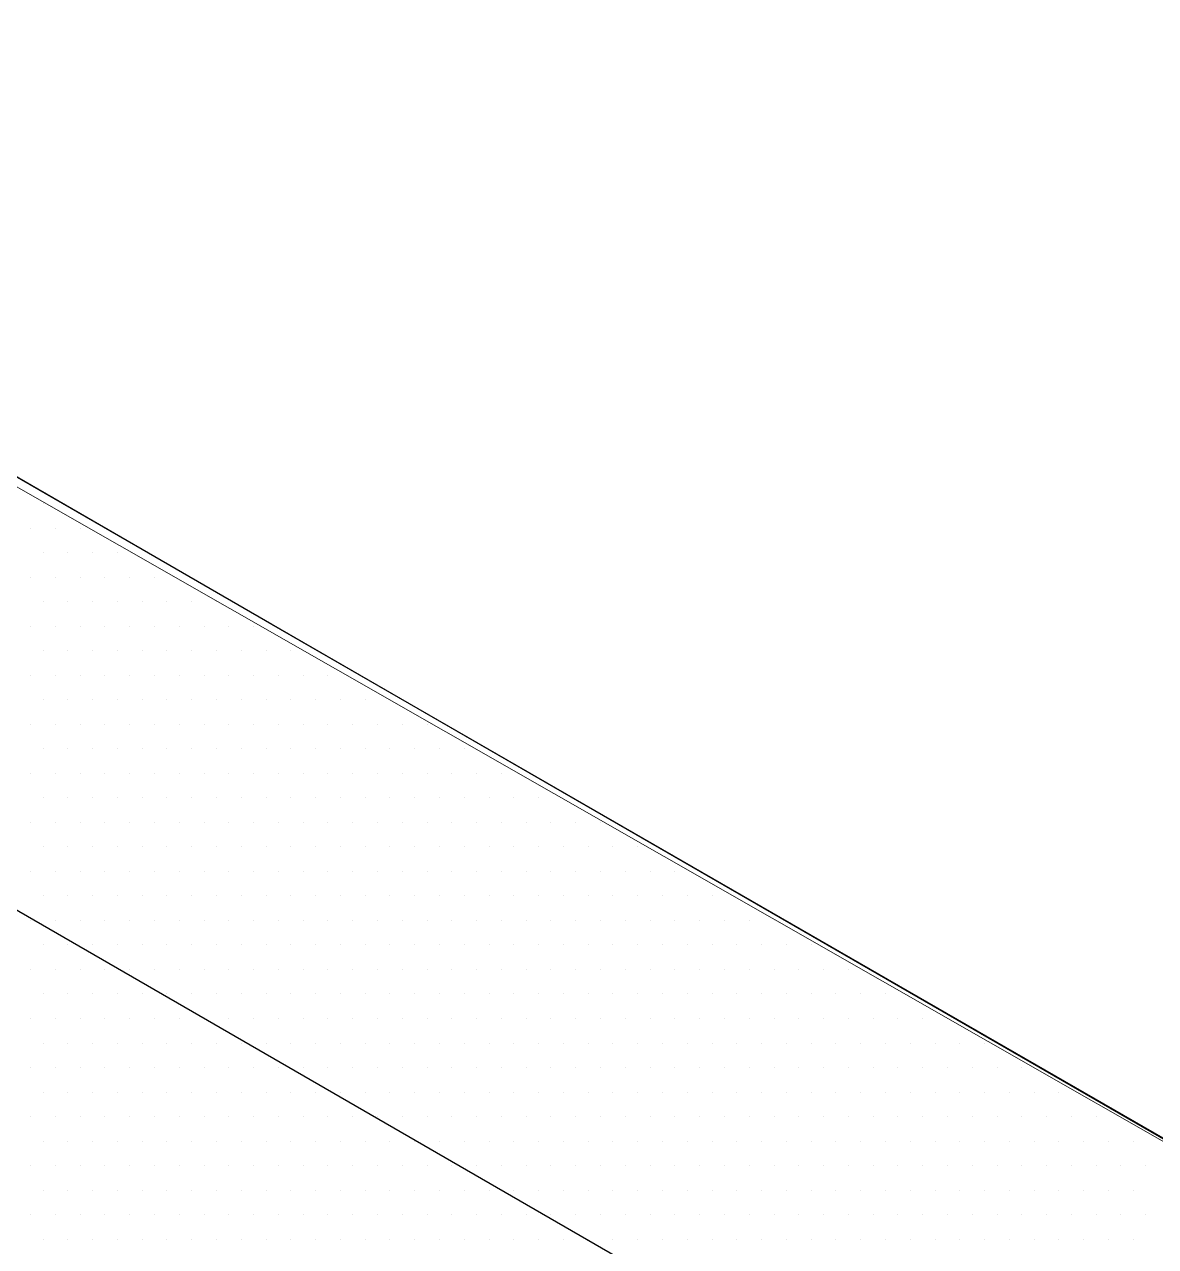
# Model space of a CAD drawing. Header units: inches. Extents: x -17.6 to 82.3, y -15.1 to 23.2.
# Drawn here: x 63.045 to 63.905, y -1.398 to -0.469 of the extents above; entities that cross this region are included whole.
import ezdxf

# ---------------------------------------------------------------- set-up
doc = ezdxf.new("R2010")
doc.units = ezdxf.units.IN
doc.header["$MEASUREMENT"] = 0
for name, color, linetype, lineweight in [('.ATI-HATCH', 7, 'Continuous', 0), ('G-ANNO-TTLB', 7, 'Continuous', 0), ('TYVEK', 7, 'Continuous', 0)]:
    doc.layers.add(name, color=color, linetype=linetype, lineweight=lineweight)

# ---------------------------------------------------------------- blocks, each defined once
blk = doc.blocks.new('Block_350')
at = {"layer": '.ATI-HATCH', "color": 8, "lineweight": 0, "true_color": 0x808080}
for p, q in [((63.0593, -0.83359), (63.0593, -0.83359)), ((63.04989, -0.85223), (63.04989, -0.85223)), ((63.06872, -0.85223), (63.06872, -0.85223)), ((63.08755, -0.85223), (63.08755, -0.85223)), ((63.0593, -0.87086), (63.0593, -0.87086)), ((63.07814, -0.87086), (63.07814, -0.87086)), ((63.09697, -0.87086), (63.09697, -0.87086)), ((63.1158, -0.87086), (63.1158, -0.87086)), ((63.04989, -0.8895), (63.04989, -0.8895)), ((63.06872, -0.8895), (63.06872, -0.8895)), ((63.08755, -0.8895), (63.08755, -0.8895)), ((63.10639, -0.8895), (63.10639, -0.8895)), ((63.12522, -0.8895), (63.12522, -0.8895)), ((63.14405, -0.8895), (63.14405, -0.8895)), ((63.0593, -0.90814), (63.0593, -0.90814)), ((63.07814, -0.90814), (63.07814, -0.90814)), ((63.09697, -0.90814), (63.09697, -0.90814)), ((63.1158, -0.90814), (63.1158, -0.90814)), ((63.13463, -0.90814), (63.13463, -0.90814)), ((63.15347, -0.90814), (63.15347, -0.90814)), ((63.1723, -0.90814), (63.1723, -0.90814)), ((63.19113, -0.90814), (63.19113, -0.90814)), ((63.04989, -0.92678), (63.04989, -0.92678)), ((63.06872, -0.92678), (63.06872, -0.92678)), ((63.08755, -0.92678), (63.08755, -0.92678)), ((63.10639, -0.92678), (63.10639, -0.92678)), ((63.12522, -0.92678), (63.12522, -0.92678)), ((63.14405, -0.92678), (63.14405, -0.92678)), ((63.16288, -0.92678), (63.16288, -0.92678)), ((63.18172, -0.92678), (63.18172, -0.92678)), ((63.20055, -0.92678), (63.20055, -0.92678)), ((63.21938, -0.92678), (63.21938, -0.92678)), ((63.0593, -0.94541), (63.0593, -0.94541)), ((63.07814, -0.94541), (63.07814, -0.94541)), ((63.09697, -0.94541), (63.09697, -0.94541)), ((63.1158, -0.94541), (63.1158, -0.94541)), ((63.13463, -0.94541), (63.13463, -0.94541)), ((63.15347, -0.94541), (63.15347, -0.94541)), ((63.1723, -0.94541), (63.1723, -0.94541)), ((63.19113, -0.94541), (63.19113, -0.94541)), ((63.20997, -0.94541), (63.20997, -0.94541)), ((63.2288, -0.94541), (63.2288, -0.94541)), ((63.24763, -0.94541), (63.24763, -0.94541)), ((63.04989, -0.96405), (63.04989, -0.96405)), ((63.06872, -0.96405), (63.06872, -0.96405)), ((63.08755, -0.96405), (63.08755, -0.96405)), ((63.10639, -0.96405), (63.10639, -0.96405)), ((63.12522, -0.96405), (63.12522, -0.96405)), ((63.14405, -0.96405), (63.14405, -0.96405)), ((63.16288, -0.96405), (63.16288, -0.96405)), ((63.18172, -0.96405), (63.18172, -0.96405)), ((63.20055, -0.96405), (63.20055, -0.96405)), ((63.21938, -0.96405), (63.21938, -0.96405)), ((63.23822, -0.96405), (63.23822, -0.96405)), ((63.25705, -0.96405), (63.25705, -0.96405)), ((63.27588, -0.96405), (63.27588, -0.96405)), ((63.0593, -0.98269), (63.0593, -0.98269)), ((63.07814, -0.98269), (63.07814, -0.98269)), ((63.09697, -0.98269), (63.09697, -0.98269)), ((63.1158, -0.98269), (63.1158, -0.98269)), ((63.13463, -0.98269), (63.13463, -0.98269)), ((63.15347, -0.98269), (63.15347, -0.98269)), ((63.1723, -0.98269), (63.1723, -0.98269)), ((63.19113, -0.98269), (63.19113, -0.98269)), ((63.20997, -0.98269), (63.20997, -0.98269)), ((63.2288, -0.98269), (63.2288, -0.98269)), ((63.24763, -0.98269), (63.24763, -0.98269)), ((63.26646, -0.98269), (63.26646, -0.98269)), ((63.2853, -0.98269), (63.2853, -0.98269)), ((63.30413, -0.98269), (63.30413, -0.98269)), ((63.04989, -1.00133), (63.04989, -1.00133)), ((63.06872, -1.00133), (63.06872, -1.00133)), ((63.08755, -1.00133), (63.08755, -1.00133)), ((63.10639, -1.00133), (63.10639, -1.00133)), ((63.12522, -1.00133), (63.12522, -1.00133)), ((63.14405, -1.00133), (63.14405, -1.00133)), ((63.16288, -1.00133), (63.16288, -1.00133)), ((63.18172, -1.00133), (63.18172, -1.00133)), ((63.20055, -1.00133), (63.20055, -1.00133)), ((63.21938, -1.00133), (63.21938, -1.00133)), ((63.23822, -1.00133), (63.23822, -1.00133)), ((63.25705, -1.00133), (63.25705, -1.00133)), ((63.27588, -1.00133), (63.27588, -1.00133)), ((63.29471, -1.00133), (63.29471, -1.00133)), ((63.31355, -1.00133), (63.31355, -1.00133)), ((63.33238, -1.00133), (63.33238, -1.00133)), ((63.35121, -1.00133), (63.35121, -1.00133)), ((63.0593, -1.01997), (63.0593, -1.01997)), ((63.07814, -1.01997), (63.07814, -1.01997)), ((63.09697, -1.01997), (63.09697, -1.01997)), ((63.1158, -1.01997), (63.1158, -1.01997)), ((63.13463, -1.01997), (63.13463, -1.01997)), ((63.15347, -1.01997), (63.15347, -1.01997)), ((63.1723, -1.01997), (63.1723, -1.01997)), ((63.19113, -1.01997), (63.19113, -1.01997)), ((63.20997, -1.01997), (63.20997, -1.01997)), ((63.2288, -1.01997), (63.2288, -1.01997)), ((63.24763, -1.01997), (63.24763, -1.01997)), ((63.26646, -1.01997), (63.26646, -1.01997)), ((63.2853, -1.01997), (63.2853, -1.01997)), ((63.30413, -1.01997), (63.30413, -1.01997)), ((63.32296, -1.01997), (63.32296, -1.01997)), ((63.3418, -1.01997), (63.3418, -1.01997)), ((63.36063, -1.01997), (63.36063, -1.01997)), ((63.37946, -1.01997), (63.37946, -1.01997)), ((63.04989, -1.0386), (63.04989, -1.0386)), ((63.06872, -1.0386), (63.06872, -1.0386)), ((63.08755, -1.0386), (63.08755, -1.0386)), ((63.10639, -1.0386), (63.10639, -1.0386)), ((63.12522, -1.0386), (63.12522, -1.0386)), ((63.14405, -1.0386), (63.14405, -1.0386)), ((63.16288, -1.0386), (63.16288, -1.0386)), ((63.18172, -1.0386), (63.18172, -1.0386)), ((63.20055, -1.0386), (63.20055, -1.0386)), ((63.21938, -1.0386), (63.21938, -1.0386)), ((63.23822, -1.0386), (63.23822, -1.0386)), ((63.25705, -1.0386), (63.25705, -1.0386)), ((63.27588, -1.0386), (63.27588, -1.0386)), ((63.29471, -1.0386), (63.29471, -1.0386)), ((63.31355, -1.0386), (63.31355, -1.0386)), ((63.33238, -1.0386), (63.33238, -1.0386)), ((63.35121, -1.0386), (63.35121, -1.0386)), ((63.37005, -1.0386), (63.37005, -1.0386)), ((63.38888, -1.0386), (63.38888, -1.0386)), ((63.40771, -1.0386), (63.40771, -1.0386)), ((63.0593, -1.05724), (63.0593, -1.05724)), ((63.07814, -1.05724), (63.07814, -1.05724)), ((63.09697, -1.05724), (63.09697, -1.05724)), ((63.1158, -1.05724), (63.1158, -1.05724)), ((63.13463, -1.05724), (63.13463, -1.05724)), ((63.15347, -1.05724), (63.15347, -1.05724)), ((63.1723, -1.05724), (63.1723, -1.05724)), ((63.19113, -1.05724), (63.19113, -1.05724)), ((63.20997, -1.05724), (63.20997, -1.05724)), ((63.2288, -1.05724), (63.2288, -1.05724)), ((63.24763, -1.05724), (63.24763, -1.05724)), ((63.26646, -1.05724), (63.26646, -1.05724)), ((63.2853, -1.05724), (63.2853, -1.05724)), ((63.30413, -1.05724), (63.30413, -1.05724)), ((63.32296, -1.05724), (63.32296, -1.05724)), ((63.3418, -1.05724), (63.3418, -1.05724)), ((63.36063, -1.05724), (63.36063, -1.05724)), ((63.37946, -1.05724), (63.37946, -1.05724)), ((63.3983, -1.05724), (63.3983, -1.05724)), ((63.41713, -1.05724), (63.41713, -1.05724)), ((63.43596, -1.05724), (63.43596, -1.05724)), ((63.04989, -1.07588), (63.04989, -1.07588)), ((63.06872, -1.07588), (63.06872, -1.07588)), ((63.08755, -1.07588), (63.08755, -1.07588)), ((63.10639, -1.07588), (63.10639, -1.07588)), ((63.12522, -1.07588), (63.12522, -1.07588)), ((63.14405, -1.07588), (63.14405, -1.07588)), ((63.16288, -1.07588), (63.16288, -1.07588)), ((63.18172, -1.07588), (63.18172, -1.07588)), ((63.20055, -1.07588), (63.20055, -1.07588)), ((63.21938, -1.07588), (63.21938, -1.07588)), ((63.23822, -1.07588), (63.23822, -1.07588)), ((63.25705, -1.07588), (63.25705, -1.07588)), ((63.27588, -1.07588), (63.27588, -1.07588)), ((63.29471, -1.07588), (63.29471, -1.07588)), ((63.31355, -1.07588), (63.31355, -1.07588)), ((63.33238, -1.07588), (63.33238, -1.07588)), ((63.35121, -1.07588), (63.35121, -1.07588)), ((63.37005, -1.07588), (63.37005, -1.07588)), ((63.38888, -1.07588), (63.38888, -1.07588)), ((63.40771, -1.07588), (63.40771, -1.07588)), ((63.42654, -1.07588), (63.42654, -1.07588)), ((63.44538, -1.07588), (63.44538, -1.07588)), ((63.46421, -1.07588), (63.46421, -1.07588)), ((63.48304, -1.07588), (63.48304, -1.07588)), ((63.0593, -1.09452), (63.0593, -1.09452)), ((63.07814, -1.09452), (63.07814, -1.09452)), ((63.09697, -1.09452), (63.09697, -1.09452)), ((63.1158, -1.09452), (63.1158, -1.09452)), ((63.13463, -1.09452), (63.13463, -1.09452)), ((63.15347, -1.09452), (63.15347, -1.09452)), ((63.1723, -1.09452), (63.1723, -1.09452)), ((63.19113, -1.09452), (63.19113, -1.09452)), ((63.20997, -1.09452), (63.20997, -1.09452)), ((63.2288, -1.09452), (63.2288, -1.09452)), ((63.24763, -1.09452), (63.24763, -1.09452)), ((63.26646, -1.09452), (63.26646, -1.09452)), ((63.2853, -1.09452), (63.2853, -1.09452)), ((63.30413, -1.09452), (63.30413, -1.09452)), ((63.32296, -1.09452), (63.32296, -1.09452)), ((63.3418, -1.09452), (63.3418, -1.09452)), ((63.36063, -1.09452), (63.36063, -1.09452)), ((63.37946, -1.09452), (63.37946, -1.09452)), ((63.3983, -1.09452), (63.3983, -1.09452)), ((63.41713, -1.09452), (63.41713, -1.09452)), ((63.43596, -1.09452), (63.43596, -1.09452)), ((63.45479, -1.09452), (63.45479, -1.09452)), ((63.47363, -1.09452), (63.47363, -1.09452)), ((63.49246, -1.09452), (63.49246, -1.09452)), ((63.51129, -1.09452), (63.51129, -1.09452)), ((63.04989, -1.11315), (63.04989, -1.11315)), ((63.06872, -1.11315), (63.06872, -1.11315)), ((63.08755, -1.11315), (63.08755, -1.11315)), ((63.10639, -1.11315), (63.10639, -1.11315)), ((63.12522, -1.11315), (63.12522, -1.11315)), ((63.14405, -1.11315), (63.14405, -1.11315)), ((63.16288, -1.11315), (63.16288, -1.11315)), ((63.18172, -1.11315), (63.18172, -1.11315)), ((63.20055, -1.11315), (63.20055, -1.11315)), ((63.21938, -1.11315), (63.21938, -1.11315)), ((63.23822, -1.11315), (63.23822, -1.11315)), ((63.25705, -1.11315), (63.25705, -1.11315)), ((63.27588, -1.11315), (63.27588, -1.11315)), ((63.29471, -1.11315), (63.29471, -1.11315)), ((63.31355, -1.11315), (63.31355, -1.11315)), ((63.33238, -1.11315), (63.33238, -1.11315)), ((63.35121, -1.11315), (63.35121, -1.11315)), ((63.37005, -1.11315), (63.37005, -1.11315)), ((63.38888, -1.11315), (63.38888, -1.11315)), ((63.40771, -1.11315), (63.40771, -1.11315)), ((63.42654, -1.11315), (63.42654, -1.11315)), ((63.44538, -1.11315), (63.44538, -1.11315)), ((63.46421, -1.11315), (63.46421, -1.11315)), ((63.48304, -1.11315), (63.48304, -1.11315)), ((63.50188, -1.11315), (63.50188, -1.11315)), ((63.52071, -1.11315), (63.52071, -1.11315)), ((63.53954, -1.11315), (63.53954, -1.11315)), ((63.0593, -1.13179), (63.0593, -1.13179)), ((63.07814, -1.13179), (63.07814, -1.13179)), ((63.09697, -1.13179), (63.09697, -1.13179)), ((63.1158, -1.13179), (63.1158, -1.13179)), ((63.13463, -1.13179), (63.13463, -1.13179)), ((63.15347, -1.13179), (63.15347, -1.13179)), ((63.1723, -1.13179), (63.1723, -1.13179)), ((63.19113, -1.13179), (63.19113, -1.13179)), ((63.20997, -1.13179), (63.20997, -1.13179)), ((63.2288, -1.13179), (63.2288, -1.13179)), ((63.24763, -1.13179), (63.24763, -1.13179)), ((63.26646, -1.13179), (63.26646, -1.13179)), ((63.2853, -1.13179), (63.2853, -1.13179)), ((63.30413, -1.13179), (63.30413, -1.13179)), ((63.32296, -1.13179), (63.32296, -1.13179)), ((63.3418, -1.13179), (63.3418, -1.13179)), ((63.36063, -1.13179), (63.36063, -1.13179)), ((63.37946, -1.13179), (63.37946, -1.13179)), ((63.3983, -1.13179), (63.3983, -1.13179)), ((63.41713, -1.13179), (63.41713, -1.13179)), ((63.43596, -1.13179), (63.43596, -1.13179)), ((63.45479, -1.13179), (63.45479, -1.13179)), ((63.47363, -1.13179), (63.47363, -1.13179)), ((63.49246, -1.13179), (63.49246, -1.13179)), ((63.51129, -1.13179), (63.51129, -1.13179)), ((63.53013, -1.13179), (63.53013, -1.13179)), ((63.54896, -1.13179), (63.54896, -1.13179)), ((63.56779, -1.13179), (63.56779, -1.13179)), ((63.04989, -1.15043), (63.04989, -1.15043)), ((63.06872, -1.15043), (63.06872, -1.15043)), ((63.08755, -1.15043), (63.08755, -1.15043)), ((63.10639, -1.15043), (63.10639, -1.15043)), ((63.12522, -1.15043), (63.12522, -1.15043)), ((63.14405, -1.15043), (63.14405, -1.15043)), ((63.16288, -1.15043), (63.16288, -1.15043)), ((63.18172, -1.15043), (63.18172, -1.15043)), ((63.20055, -1.15043), (63.20055, -1.15043)), ((63.21938, -1.15043), (63.21938, -1.15043)), ((63.23822, -1.15043), (63.23822, -1.15043)), ((63.25705, -1.15043), (63.25705, -1.15043)), ((63.27588, -1.15043), (63.27588, -1.15043)), ((63.29471, -1.15043), (63.29471, -1.15043)), ((63.31355, -1.15043), (63.31355, -1.15043)), ((63.33238, -1.15043), (63.33238, -1.15043)), ((63.35121, -1.15043), (63.35121, -1.15043)), ((63.37005, -1.15043), (63.37005, -1.15043)), ((63.38888, -1.15043), (63.38888, -1.15043)), ((63.40771, -1.15043), (63.40771, -1.15043)), ((63.42654, -1.15043), (63.42654, -1.15043)), ((63.44538, -1.15043), (63.44538, -1.15043)), ((63.46421, -1.15043), (63.46421, -1.15043)), ((63.48304, -1.15043), (63.48304, -1.15043)), ((63.50188, -1.15043), (63.50188, -1.15043)), ((63.52071, -1.15043), (63.52071, -1.15043)), ((63.53954, -1.15043), (63.53954, -1.15043)), ((63.55838, -1.15043), (63.55838, -1.15043)), ((63.57721, -1.15043), (63.57721, -1.15043)), ((63.59604, -1.15043), (63.59604, -1.15043)), ((63.61487, -1.15043), (63.61487, -1.15043)), ((63.0593, -1.16907), (63.0593, -1.16907)), ((63.07814, -1.16907), (63.07814, -1.16907)), ((63.09697, -1.16907), (63.09697, -1.16907)), ((63.1158, -1.16907), (63.1158, -1.16907)), ((63.13463, -1.16907), (63.13463, -1.16907)), ((63.15347, -1.16907), (63.15347, -1.16907)), ((63.1723, -1.16907), (63.1723, -1.16907)), ((63.19113, -1.16907), (63.19113, -1.16907)), ((63.20997, -1.16907), (63.20997, -1.16907)), ((63.2288, -1.16907), (63.2288, -1.16907)), ((63.24763, -1.16907), (63.24763, -1.16907)), ((63.26646, -1.16907), (63.26646, -1.16907)), ((63.2853, -1.16907), (63.2853, -1.16907)), ((63.30413, -1.16907), (63.30413, -1.16907)), ((63.32296, -1.16907), (63.32296, -1.16907)), ((63.3418, -1.16907), (63.3418, -1.16907)), ((63.36063, -1.16907), (63.36063, -1.16907)), ((63.37946, -1.16907), (63.37946, -1.16907)), ((63.3983, -1.16907), (63.3983, -1.16907)), ((63.41713, -1.16907), (63.41713, -1.16907)), ((63.43596, -1.16907), (63.43596, -1.16907)), ((63.45479, -1.16907), (63.45479, -1.16907)), ((63.47363, -1.16907), (63.47363, -1.16907)), ((63.49246, -1.16907), (63.49246, -1.16907)), ((63.51129, -1.16907), (63.51129, -1.16907)), ((63.53013, -1.16907), (63.53013, -1.16907)), ((63.54896, -1.16907), (63.54896, -1.16907)), ((63.56779, -1.16907), (63.56779, -1.16907)), ((63.58662, -1.16907), (63.58662, -1.16907)), ((63.60546, -1.16907), (63.60546, -1.16907)), ((63.62429, -1.16907), (63.62429, -1.16907)), ((63.64312, -1.16907), (63.64312, -1.16907)), ((63.04989, -1.18771), (63.04989, -1.18771)), ((63.06872, -1.18771), (63.06872, -1.18771)), ((63.08755, -1.18771), (63.08755, -1.18771)), ((63.10639, -1.18771), (63.10639, -1.18771)), ((63.12522, -1.18771), (63.12522, -1.18771)), ((63.14405, -1.18771), (63.14405, -1.18771)), ((63.16288, -1.18771), (63.16288, -1.18771)), ((63.18172, -1.18771), (63.18172, -1.18771)), ((63.20055, -1.18771), (63.20055, -1.18771)), ((63.21938, -1.18771), (63.21938, -1.18771)), ((63.23822, -1.18771), (63.23822, -1.18771)), ((63.25705, -1.18771), (63.25705, -1.18771)), ((63.27588, -1.18771), (63.27588, -1.18771)), ((63.29471, -1.18771), (63.29471, -1.18771)), ((63.31355, -1.18771), (63.31355, -1.18771)), ((63.33238, -1.18771), (63.33238, -1.18771)), ((63.35121, -1.18771), (63.35121, -1.18771)), ((63.37005, -1.18771), (63.37005, -1.18771)), ((63.38888, -1.18771), (63.38888, -1.18771)), ((63.40771, -1.18771), (63.40771, -1.18771)), ((63.42654, -1.18771), (63.42654, -1.18771)), ((63.44538, -1.18771), (63.44538, -1.18771)), ((63.46421, -1.18771), (63.46421, -1.18771)), ((63.48304, -1.18771), (63.48304, -1.18771)), ((63.50188, -1.18771), (63.50188, -1.18771)), ((63.52071, -1.18771), (63.52071, -1.18771)), ((63.53954, -1.18771), (63.53954, -1.18771)), ((63.55838, -1.18771), (63.55838, -1.18771)), ((63.57721, -1.18771), (63.57721, -1.18771)), ((63.59604, -1.18771), (63.59604, -1.18771)), ((63.61487, -1.18771), (63.61487, -1.18771)), ((63.63371, -1.18771), (63.63371, -1.18771)), ((63.65254, -1.18771), (63.65254, -1.18771)), ((63.67137, -1.18771), (63.67137, -1.18771)), ((63.0593, -1.20634), (63.0593, -1.20634)), ((63.07814, -1.20634), (63.07814, -1.20634)), ((63.09697, -1.20634), (63.09697, -1.20634)), ((63.1158, -1.20634), (63.1158, -1.20634)), ((63.13463, -1.20634), (63.13463, -1.20634)), ((63.15347, -1.20634), (63.15347, -1.20634)), ((63.1723, -1.20634), (63.1723, -1.20634)), ((63.19113, -1.20634), (63.19113, -1.20634)), ((63.20997, -1.20634), (63.20997, -1.20634)), ((63.2288, -1.20634), (63.2288, -1.20634)), ((63.24763, -1.20634), (63.24763, -1.20634)), ((63.26646, -1.20634), (63.26646, -1.20634)), ((63.2853, -1.20634), (63.2853, -1.20634)), ((63.30413, -1.20634), (63.30413, -1.20634)), ((63.32296, -1.20634), (63.32296, -1.20634)), ((63.3418, -1.20634), (63.3418, -1.20634)), ((63.36063, -1.20634), (63.36063, -1.20634)), ((63.37946, -1.20634), (63.37946, -1.20634)), ((63.3983, -1.20634), (63.3983, -1.20634)), ((63.41713, -1.20634), (63.41713, -1.20634)), ((63.43596, -1.20634), (63.43596, -1.20634)), ((63.45479, -1.20634), (63.45479, -1.20634)), ((63.47363, -1.20634), (63.47363, -1.20634)), ((63.49246, -1.20634), (63.49246, -1.20634)), ((63.51129, -1.20634), (63.51129, -1.20634)), ((63.53013, -1.20634), (63.53013, -1.20634)), ((63.54896, -1.20634), (63.54896, -1.20634)), ((63.56779, -1.20634), (63.56779, -1.20634)), ((63.58662, -1.20634), (63.58662, -1.20634)), ((63.60546, -1.20634), (63.60546, -1.20634)), ((63.62429, -1.20634), (63.62429, -1.20634)), ((63.64312, -1.20634), (63.64312, -1.20634)), ((63.66196, -1.20634), (63.66196, -1.20634)), ((63.68079, -1.20634), (63.68079, -1.20634)), ((63.69962, -1.20634), (63.69962, -1.20634)), ((63.04989, -1.22498), (63.04989, -1.22498)), ((63.06872, -1.22498), (63.06872, -1.22498)), ((63.08755, -1.22498), (63.08755, -1.22498)), ((63.10639, -1.22498), (63.10639, -1.22498)), ((63.12522, -1.22498), (63.12522, -1.22498)), ((63.14405, -1.22498), (63.14405, -1.22498)), ((63.16288, -1.22498), (63.16288, -1.22498)), ((63.18172, -1.22498), (63.18172, -1.22498)), ((63.20055, -1.22498), (63.20055, -1.22498)), ((63.21938, -1.22498), (63.21938, -1.22498)), ((63.23822, -1.22498), (63.23822, -1.22498)), ((63.25705, -1.22498), (63.25705, -1.22498)), ((63.27588, -1.22498), (63.27588, -1.22498)), ((63.29471, -1.22498), (63.29471, -1.22498)), ((63.31355, -1.22498), (63.31355, -1.22498)), ((63.33238, -1.22498), (63.33238, -1.22498)), ((63.35121, -1.22498), (63.35121, -1.22498)), ((63.37005, -1.22498), (63.37005, -1.22498)), ((63.38888, -1.22498), (63.38888, -1.22498)), ((63.40771, -1.22498), (63.40771, -1.22498)), ((63.42654, -1.22498), (63.42654, -1.22498)), ((63.44538, -1.22498), (63.44538, -1.22498)), ((63.46421, -1.22498), (63.46421, -1.22498)), ((63.48304, -1.22498), (63.48304, -1.22498)), ((63.50188, -1.22498), (63.50188, -1.22498)), ((63.52071, -1.22498), (63.52071, -1.22498)), ((63.53954, -1.22498), (63.53954, -1.22498)), ((63.55838, -1.22498), (63.55838, -1.22498)), ((63.57721, -1.22498), (63.57721, -1.22498)), ((63.59604, -1.22498), (63.59604, -1.22498)), ((63.61487, -1.22498), (63.61487, -1.22498)), ((63.63371, -1.22498), (63.63371, -1.22498)), ((63.65254, -1.22498), (63.65254, -1.22498)), ((63.67137, -1.22498), (63.67137, -1.22498)), ((63.69021, -1.22498), (63.69021, -1.22498)), ((63.70904, -1.22498), (63.70904, -1.22498)), ((63.72787, -1.22498), (63.72787, -1.22498)), ((63.7467, -1.22498), (63.7467, -1.22498)), ((63.0593, -1.24362), (63.0593, -1.24362)), ((63.07814, -1.24362), (63.07814, -1.24362)), ((63.09697, -1.24362), (63.09697, -1.24362)), ((63.1158, -1.24362), (63.1158, -1.24362)), ((63.13463, -1.24362), (63.13463, -1.24362)), ((63.15347, -1.24362), (63.15347, -1.24362)), ((63.1723, -1.24362), (63.1723, -1.24362)), ((63.19113, -1.24362), (63.19113, -1.24362)), ((63.20997, -1.24362), (63.20997, -1.24362)), ((63.2288, -1.24362), (63.2288, -1.24362)), ((63.24763, -1.24362), (63.24763, -1.24362)), ((63.26646, -1.24362), (63.26646, -1.24362)), ((63.2853, -1.24362), (63.2853, -1.24362)), ((63.30413, -1.24362), (63.30413, -1.24362)), ((63.32296, -1.24362), (63.32296, -1.24362)), ((63.3418, -1.24362), (63.3418, -1.24362)), ((63.36063, -1.24362), (63.36063, -1.24362)), ((63.37946, -1.24362), (63.37946, -1.24362)), ((63.3983, -1.24362), (63.3983, -1.24362)), ((63.41713, -1.24362), (63.41713, -1.24362)), ((63.43596, -1.24362), (63.43596, -1.24362)), ((63.45479, -1.24362), (63.45479, -1.24362)), ((63.47363, -1.24362), (63.47363, -1.24362)), ((63.49246, -1.24362), (63.49246, -1.24362)), ((63.51129, -1.24362), (63.51129, -1.24362)), ((63.53013, -1.24362), (63.53013, -1.24362)), ((63.54896, -1.24362), (63.54896, -1.24362)), ((63.56779, -1.24362), (63.56779, -1.24362)), ((63.58662, -1.24362), (63.58662, -1.24362)), ((63.60546, -1.24362), (63.60546, -1.24362)), ((63.62429, -1.24362), (63.62429, -1.24362)), ((63.64312, -1.24362), (63.64312, -1.24362)), ((63.66196, -1.24362), (63.66196, -1.24362)), ((63.68079, -1.24362), (63.68079, -1.24362)), ((63.69962, -1.24362), (63.69962, -1.24362)), ((63.71846, -1.24362), (63.71846, -1.24362)), ((63.73729, -1.24362), (63.73729, -1.24362)), ((63.75612, -1.24362), (63.75612, -1.24362)), ((63.77495, -1.24362), (63.77495, -1.24362)), ((63.04989, -1.26226), (63.04989, -1.26226)), ((63.06872, -1.26226), (63.06872, -1.26226)), ((63.08755, -1.26226), (63.08755, -1.26226)), ((63.10639, -1.26226), (63.10639, -1.26226)), ((63.12522, -1.26226), (63.12522, -1.26226)), ((63.14405, -1.26226), (63.14405, -1.26226)), ((63.16288, -1.26226), (63.16288, -1.26226)), ((63.18172, -1.26226), (63.18172, -1.26226)), ((63.20055, -1.26226), (63.20055, -1.26226)), ((63.21938, -1.26226), (63.21938, -1.26226)), ((63.23822, -1.26226), (63.23822, -1.26226)), ((63.25705, -1.26226), (63.25705, -1.26226)), ((63.27588, -1.26226), (63.27588, -1.26226)), ((63.29471, -1.26226), (63.29471, -1.26226)), ((63.31355, -1.26226), (63.31355, -1.26226)), ((63.33238, -1.26226), (63.33238, -1.26226)), ((63.35121, -1.26226), (63.35121, -1.26226)), ((63.37005, -1.26226), (63.37005, -1.26226)), ((63.38888, -1.26226), (63.38888, -1.26226)), ((63.40771, -1.26226), (63.40771, -1.26226)), ((63.42654, -1.26226), (63.42654, -1.26226)), ((63.44538, -1.26226), (63.44538, -1.26226)), ((63.46421, -1.26226), (63.46421, -1.26226)), ((63.48304, -1.26226), (63.48304, -1.26226)), ((63.50188, -1.26226), (63.50188, -1.26226)), ((63.52071, -1.26226), (63.52071, -1.26226)), ((63.53954, -1.26226), (63.53954, -1.26226)), ((63.55838, -1.26226), (63.55838, -1.26226)), ((63.57721, -1.26226), (63.57721, -1.26226)), ((63.59604, -1.26226), (63.59604, -1.26226)), ((63.61487, -1.26226), (63.61487, -1.26226)), ((63.63371, -1.26226), (63.63371, -1.26226)), ((63.65254, -1.26226), (63.65254, -1.26226)), ((63.67137, -1.26226), (63.67137, -1.26226)), ((63.69021, -1.26226), (63.69021, -1.26226)), ((63.70904, -1.26226), (63.70904, -1.26226)), ((63.72787, -1.26226), (63.72787, -1.26226)), ((63.7467, -1.26226), (63.7467, -1.26226)), ((63.76554, -1.26226), (63.76554, -1.26226)), ((63.78437, -1.26226), (63.78437, -1.26226)), ((63.8032, -1.26226), (63.8032, -1.26226)), ((63.0593, -1.28089), (63.0593, -1.28089)), ((63.07814, -1.28089), (63.07814, -1.28089)), ((63.09697, -1.28089), (63.09697, -1.28089)), ((63.1158, -1.28089), (63.1158, -1.28089)), ((63.13463, -1.28089), (63.13463, -1.28089)), ((63.15347, -1.28089), (63.15347, -1.28089)), ((63.1723, -1.28089), (63.1723, -1.28089)), ((63.19113, -1.28089), (63.19113, -1.28089)), ((63.20997, -1.28089), (63.20997, -1.28089)), ((63.2288, -1.28089), (63.2288, -1.28089)), ((63.24763, -1.28089), (63.24763, -1.28089)), ((63.26646, -1.28089), (63.26646, -1.28089)), ((63.2853, -1.28089), (63.2853, -1.28089)), ((63.30413, -1.28089), (63.30413, -1.28089)), ((63.32296, -1.28089), (63.32296, -1.28089)), ((63.3418, -1.28089), (63.3418, -1.28089)), ((63.36063, -1.28089), (63.36063, -1.28089)), ((63.37946, -1.28089), (63.37946, -1.28089)), ((63.3983, -1.28089), (63.3983, -1.28089)), ((63.41713, -1.28089), (63.41713, -1.28089)), ((63.43596, -1.28089), (63.43596, -1.28089)), ((63.45479, -1.28089), (63.45479, -1.28089)), ((63.47363, -1.28089), (63.47363, -1.28089)), ((63.49246, -1.28089), (63.49246, -1.28089)), ((63.51129, -1.28089), (63.51129, -1.28089)), ((63.53013, -1.28089), (63.53013, -1.28089)), ((63.54896, -1.28089), (63.54896, -1.28089)), ((63.56779, -1.28089), (63.56779, -1.28089)), ((63.58662, -1.28089), (63.58662, -1.28089)), ((63.60546, -1.28089), (63.60546, -1.28089)), ((63.62429, -1.28089), (63.62429, -1.28089)), ((63.64312, -1.28089), (63.64312, -1.28089)), ((63.66196, -1.28089), (63.66196, -1.28089)), ((63.68079, -1.28089), (63.68079, -1.28089)), ((63.69962, -1.28089), (63.69962, -1.28089)), ((63.71846, -1.28089), (63.71846, -1.28089)), ((63.73729, -1.28089), (63.73729, -1.28089)), ((63.75612, -1.28089), (63.75612, -1.28089)), ((63.77495, -1.28089), (63.77495, -1.28089)), ((63.79379, -1.28089), (63.79379, -1.28089)), ((63.81262, -1.28089), (63.81262, -1.28089)), ((63.83145, -1.28089), (63.83145, -1.28089)), ((63.04989, -1.29953), (63.04989, -1.29953)), ((63.06872, -1.29953), (63.06872, -1.29953)), ((63.08755, -1.29953), (63.08755, -1.29953)), ((63.10639, -1.29953), (63.10639, -1.29953)), ((63.12522, -1.29953), (63.12522, -1.29953)), ((63.14405, -1.29953), (63.14405, -1.29953)), ((63.16288, -1.29953), (63.16288, -1.29953)), ((63.18172, -1.29953), (63.18172, -1.29953)), ((63.20055, -1.29953), (63.20055, -1.29953)), ((63.21938, -1.29953), (63.21938, -1.29953)), ((63.23822, -1.29953), (63.23822, -1.29953)), ((63.25705, -1.29953), (63.25705, -1.29953)), ((63.27588, -1.29953), (63.27588, -1.29953)), ((63.29471, -1.29953), (63.29471, -1.29953)), ((63.31355, -1.29953), (63.31355, -1.29953)), ((63.33238, -1.29953), (63.33238, -1.29953)), ((63.35121, -1.29953), (63.35121, -1.29953)), ((63.37005, -1.29953), (63.37005, -1.29953)), ((63.38888, -1.29953), (63.38888, -1.29953)), ((63.40771, -1.29953), (63.40771, -1.29953)), ((63.42654, -1.29953), (63.42654, -1.29953)), ((63.44538, -1.29953), (63.44538, -1.29953)), ((63.46421, -1.29953), (63.46421, -1.29953)), ((63.48304, -1.29953), (63.48304, -1.29953)), ((63.50188, -1.29953), (63.50188, -1.29953)), ((63.52071, -1.29953), (63.52071, -1.29953)), ((63.53954, -1.29953), (63.53954, -1.29953)), ((63.55838, -1.29953), (63.55838, -1.29953)), ((63.57721, -1.29953), (63.57721, -1.29953)), ((63.59604, -1.29953), (63.59604, -1.29953)), ((63.61487, -1.29953), (63.61487, -1.29953)), ((63.63371, -1.29953), (63.63371, -1.29953)), ((63.65254, -1.29953), (63.65254, -1.29953)), ((63.67137, -1.29953), (63.67137, -1.29953)), ((63.69021, -1.29953), (63.69021, -1.29953)), ((63.70904, -1.29953), (63.70904, -1.29953)), ((63.72787, -1.29953), (63.72787, -1.29953)), ((63.7467, -1.29953), (63.7467, -1.29953)), ((63.76554, -1.29953), (63.76554, -1.29953)), ((63.78437, -1.29953), (63.78437, -1.29953)), ((63.8032, -1.29953), (63.8032, -1.29953)), ((63.82204, -1.29953), (63.82204, -1.29953)), ((63.84087, -1.29953), (63.84087, -1.29953)), ((63.8597, -1.29953), (63.8597, -1.29953)), ((63.0593, -1.31817), (63.0593, -1.31817)), ((63.07814, -1.31817), (63.07814, -1.31817)), ((63.09697, -1.31817), (63.09697, -1.31817)), ((63.1158, -1.31817), (63.1158, -1.31817)), ((63.13463, -1.31817), (63.13463, -1.31817)), ((63.15347, -1.31817), (63.15347, -1.31817)), ((63.1723, -1.31817), (63.1723, -1.31817)), ((63.19113, -1.31817), (63.19113, -1.31817)), ((63.20997, -1.31817), (63.20997, -1.31817)), ((63.2288, -1.31817), (63.2288, -1.31817)), ((63.24763, -1.31817), (63.24763, -1.31817)), ((63.26646, -1.31817), (63.26646, -1.31817)), ((63.2853, -1.31817), (63.2853, -1.31817)), ((63.30413, -1.31817), (63.30413, -1.31817)), ((63.32296, -1.31817), (63.32296, -1.31817)), ((63.3418, -1.31817), (63.3418, -1.31817)), ((63.36063, -1.31817), (63.36063, -1.31817)), ((63.37946, -1.31817), (63.37946, -1.31817)), ((63.3983, -1.31817), (63.3983, -1.31817)), ((63.41713, -1.31817), (63.41713, -1.31817)), ((63.43596, -1.31817), (63.43596, -1.31817)), ((63.45479, -1.31817), (63.45479, -1.31817)), ((63.47363, -1.31817), (63.47363, -1.31817)), ((63.49246, -1.31817), (63.49246, -1.31817)), ((63.51129, -1.31817), (63.51129, -1.31817)), ((63.53013, -1.31817), (63.53013, -1.31817)), ((63.54896, -1.31817), (63.54896, -1.31817)), ((63.56779, -1.31817), (63.56779, -1.31817)), ((63.58662, -1.31817), (63.58662, -1.31817)), ((63.60546, -1.31817), (63.60546, -1.31817)), ((63.62429, -1.31817), (63.62429, -1.31817)), ((63.64312, -1.31817), (63.64312, -1.31817)), ((63.66196, -1.31817), (63.66196, -1.31817)), ((63.68079, -1.31817), (63.68079, -1.31817)), ((63.69962, -1.31817), (63.69962, -1.31817)), ((63.71846, -1.31817), (63.71846, -1.31817)), ((63.73729, -1.31817), (63.73729, -1.31817)), ((63.75612, -1.31817), (63.75612, -1.31817)), ((63.77495, -1.31817), (63.77495, -1.31817)), ((63.79379, -1.31817), (63.79379, -1.31817)), ((63.81262, -1.31817), (63.81262, -1.31817)), ((63.83145, -1.31817), (63.83145, -1.31817)), ((63.85029, -1.31817), (63.85029, -1.31817)), ((63.86912, -1.31817), (63.86912, -1.31817)), ((63.88795, -1.31817), (63.88795, -1.31817)), ((63.04989, -1.33681), (63.04989, -1.33681)), ((63.06872, -1.33681), (63.06872, -1.33681)), ((63.08755, -1.33681), (63.08755, -1.33681)), ((63.10639, -1.33681), (63.10639, -1.33681)), ((63.12522, -1.33681), (63.12522, -1.33681)), ((63.14405, -1.33681), (63.14405, -1.33681)), ((63.16288, -1.33681), (63.16288, -1.33681)), ((63.18172, -1.33681), (63.18172, -1.33681)), ((63.20055, -1.33681), (63.20055, -1.33681)), ((63.21938, -1.33681), (63.21938, -1.33681)), ((63.23822, -1.33681), (63.23822, -1.33681)), ((63.25705, -1.33681), (63.25705, -1.33681)), ((63.27588, -1.33681), (63.27588, -1.33681)), ((63.29471, -1.33681), (63.29471, -1.33681)), ((63.31355, -1.33681), (63.31355, -1.33681)), ((63.33238, -1.33681), (63.33238, -1.33681)), ((63.35121, -1.33681), (63.35121, -1.33681)), ((63.37005, -1.33681), (63.37005, -1.33681)), ((63.38888, -1.33681), (63.38888, -1.33681)), ((63.40771, -1.33681), (63.40771, -1.33681)), ((63.42654, -1.33681), (63.42654, -1.33681)), ((63.44538, -1.33681), (63.44538, -1.33681)), ((63.46421, -1.33681), (63.46421, -1.33681)), ((63.48304, -1.33681), (63.48304, -1.33681)), ((63.50188, -1.33681), (63.50188, -1.33681)), ((63.52071, -1.33681), (63.52071, -1.33681)), ((63.53954, -1.33681), (63.53954, -1.33681)), ((63.55838, -1.33681), (63.55838, -1.33681)), ((63.57721, -1.33681), (63.57721, -1.33681)), ((63.59604, -1.33681), (63.59604, -1.33681)), ((63.61487, -1.33681), (63.61487, -1.33681)), ((63.63371, -1.33681), (63.63371, -1.33681)), ((63.65254, -1.33681), (63.65254, -1.33681)), ((63.67137, -1.33681), (63.67137, -1.33681)), ((63.69021, -1.33681), (63.69021, -1.33681)), ((63.70904, -1.33681), (63.70904, -1.33681)), ((63.72787, -1.33681), (63.72787, -1.33681)), ((63.7467, -1.33681), (63.7467, -1.33681)), ((63.76554, -1.33681), (63.76554, -1.33681)), ((63.78437, -1.33681), (63.78437, -1.33681)), ((63.8032, -1.33681), (63.8032, -1.33681)), ((63.82204, -1.33681), (63.82204, -1.33681)), ((63.84087, -1.33681), (63.84087, -1.33681)), ((63.8597, -1.33681), (63.8597, -1.33681)), ((63.87854, -1.33681), (63.87854, -1.33681)), ((63.89737, -1.33681), (63.89737, -1.33681)), ((63.0593, -1.35545), (63.0593, -1.35545)), ((63.07814, -1.35545), (63.07814, -1.35545)), ((63.09697, -1.35545), (63.09697, -1.35545)), ((63.1158, -1.35545), (63.1158, -1.35545)), ((63.13463, -1.35545), (63.13463, -1.35545)), ((63.15347, -1.35545), (63.15347, -1.35545)), ((63.1723, -1.35545), (63.1723, -1.35545)), ((63.19113, -1.35545), (63.19113, -1.35545)), ((63.20997, -1.35545), (63.20997, -1.35545)), ((63.2288, -1.35545), (63.2288, -1.35545)), ((63.24763, -1.35545), (63.24763, -1.35545)), ((63.26646, -1.35545), (63.26646, -1.35545)), ((63.2853, -1.35545), (63.2853, -1.35545)), ((63.30413, -1.35545), (63.30413, -1.35545)), ((63.32296, -1.35545), (63.32296, -1.35545)), ((63.3418, -1.35545), (63.3418, -1.35545)), ((63.36063, -1.35545), (63.36063, -1.35545)), ((63.37946, -1.35545), (63.37946, -1.35545)), ((63.3983, -1.35545), (63.3983, -1.35545)), ((63.41713, -1.35545), (63.41713, -1.35545)), ((63.43596, -1.35545), (63.43596, -1.35545)), ((63.45479, -1.35545), (63.45479, -1.35545)), ((63.47363, -1.35545), (63.47363, -1.35545)), ((63.49246, -1.35545), (63.49246, -1.35545)), ((63.51129, -1.35545), (63.51129, -1.35545)), ((63.53013, -1.35545), (63.53013, -1.35545)), ((63.54896, -1.35545), (63.54896, -1.35545)), ((63.56779, -1.35545), (63.56779, -1.35545)), ((63.58662, -1.35545), (63.58662, -1.35545)), ((63.60546, -1.35545), (63.60546, -1.35545)), ((63.62429, -1.35545), (63.62429, -1.35545)), ((63.64312, -1.35545), (63.64312, -1.35545)), ((63.66196, -1.35545), (63.66196, -1.35545)), ((63.68079, -1.35545), (63.68079, -1.35545)), ((63.69962, -1.35545), (63.69962, -1.35545)), ((63.71846, -1.35545), (63.71846, -1.35545)), ((63.73729, -1.35545), (63.73729, -1.35545)), ((63.75612, -1.35545), (63.75612, -1.35545)), ((63.77495, -1.35545), (63.77495, -1.35545)), ((63.79379, -1.35545), (63.79379, -1.35545)), ((63.81262, -1.35545), (63.81262, -1.35545)), ((63.83145, -1.35545), (63.83145, -1.35545)), ((63.85029, -1.35545), (63.85029, -1.35545)), ((63.86912, -1.35545), (63.86912, -1.35545)), ((63.88795, -1.35545), (63.88795, -1.35545)), ((63.04989, -1.37408), (63.04989, -1.37408)), ((63.06872, -1.37408), (63.06872, -1.37408)), ((63.08755, -1.37408), (63.08755, -1.37408)), ((63.10639, -1.37408), (63.10639, -1.37408)), ((63.12522, -1.37408), (63.12522, -1.37408)), ((63.14405, -1.37408), (63.14405, -1.37408)), ((63.16288, -1.37408), (63.16288, -1.37408)), ((63.18172, -1.37408), (63.18172, -1.37408)), ((63.20055, -1.37408), (63.20055, -1.37408)), ((63.21938, -1.37408), (63.21938, -1.37408)), ((63.23822, -1.37408), (63.23822, -1.37408)), ((63.25705, -1.37408), (63.25705, -1.37408)), ((63.27588, -1.37408), (63.27588, -1.37408)), ((63.29471, -1.37408), (63.29471, -1.37408)), ((63.31355, -1.37408), (63.31355, -1.37408)), ((63.33238, -1.37408), (63.33238, -1.37408)), ((63.35121, -1.37408), (63.35121, -1.37408)), ((63.37005, -1.37408), (63.37005, -1.37408)), ((63.38888, -1.37408), (63.38888, -1.37408)), ((63.40771, -1.37408), (63.40771, -1.37408)), ((63.42654, -1.37408), (63.42654, -1.37408)), ((63.44538, -1.37408), (63.44538, -1.37408)), ((63.46421, -1.37408), (63.46421, -1.37408)), ((63.48304, -1.37408), (63.48304, -1.37408)), ((63.50188, -1.37408), (63.50188, -1.37408)), ((63.52071, -1.37408), (63.52071, -1.37408)), ((63.53954, -1.37408), (63.53954, -1.37408)), ((63.55838, -1.37408), (63.55838, -1.37408)), ((63.57721, -1.37408), (63.57721, -1.37408)), ((63.59604, -1.37408), (63.59604, -1.37408)), ((63.61487, -1.37408), (63.61487, -1.37408)), ((63.63371, -1.37408), (63.63371, -1.37408)), ((63.65254, -1.37408), (63.65254, -1.37408)), ((63.67137, -1.37408), (63.67137, -1.37408)), ((63.69021, -1.37408), (63.69021, -1.37408)), ((63.70904, -1.37408), (63.70904, -1.37408)), ((63.72787, -1.37408), (63.72787, -1.37408)), ((63.7467, -1.37408), (63.7467, -1.37408)), ((63.76554, -1.37408), (63.76554, -1.37408)), ((63.78437, -1.37408), (63.78437, -1.37408)), ((63.8032, -1.37408), (63.8032, -1.37408)), ((63.82204, -1.37408), (63.82204, -1.37408)), ((63.84087, -1.37408), (63.84087, -1.37408)), ((63.8597, -1.37408), (63.8597, -1.37408)), ((63.87854, -1.37408), (63.87854, -1.37408)), ((63.89737, -1.37408), (63.89737, -1.37408)), ((63.0593, -1.39272), (63.0593, -1.39272)), ((63.07814, -1.39272), (63.07814, -1.39272)), ((63.09697, -1.39272), (63.09697, -1.39272)), ((63.1158, -1.39272), (63.1158, -1.39272)), ((63.13463, -1.39272), (63.13463, -1.39272)), ((63.15347, -1.39272), (63.15347, -1.39272)), ((63.1723, -1.39272), (63.1723, -1.39272)), ((63.19113, -1.39272), (63.19113, -1.39272)), ((63.20997, -1.39272), (63.20997, -1.39272)), ((63.2288, -1.39272), (63.2288, -1.39272)), ((63.24763, -1.39272), (63.24763, -1.39272)), ((63.26646, -1.39272), (63.26646, -1.39272)), ((63.2853, -1.39272), (63.2853, -1.39272)), ((63.30413, -1.39272), (63.30413, -1.39272)), ((63.32296, -1.39272), (63.32296, -1.39272)), ((63.3418, -1.39272), (63.3418, -1.39272)), ((63.36063, -1.39272), (63.36063, -1.39272)), ((63.37946, -1.39272), (63.37946, -1.39272)), ((63.3983, -1.39272), (63.3983, -1.39272)), ((63.41713, -1.39272), (63.41713, -1.39272)), ((63.43596, -1.39272), (63.43596, -1.39272)), ((63.45479, -1.39272), (63.45479, -1.39272)), ((63.47363, -1.39272), (63.47363, -1.39272)), ((63.49246, -1.39272), (63.49246, -1.39272)), ((63.51129, -1.39272), (63.51129, -1.39272)), ((63.53013, -1.39272), (63.53013, -1.39272)), ((63.54896, -1.39272), (63.54896, -1.39272)), ((63.56779, -1.39272), (63.56779, -1.39272)), ((63.58662, -1.39272), (63.58662, -1.39272)), ((63.60546, -1.39272), (63.60546, -1.39272)), ((63.62429, -1.39272), (63.62429, -1.39272)), ((63.64312, -1.39272), (63.64312, -1.39272)), ((63.66196, -1.39272), (63.66196, -1.39272)), ((63.68079, -1.39272), (63.68079, -1.39272)), ((63.69962, -1.39272), (63.69962, -1.39272)), ((63.71846, -1.39272), (63.71846, -1.39272)), ((63.73729, -1.39272), (63.73729, -1.39272)), ((63.75612, -1.39272), (63.75612, -1.39272)), ((63.77495, -1.39272), (63.77495, -1.39272)), ((63.79379, -1.39272), (63.79379, -1.39272)), ((63.81262, -1.39272), (63.81262, -1.39272)), ((63.83145, -1.39272), (63.83145, -1.39272)), ((63.85029, -1.39272), (63.85029, -1.39272)), ((63.86912, -1.39272), (63.86912, -1.39272)), ((63.88795, -1.39272), (63.88795, -1.39272))]:
    blk.add_line(p, q, dxfattribs=at)
at = {"layer": '.ATI-HATCH'}
blk.add_open_spline([(64.24584, -1.78042), (64.19514, -1.74875), (64.1432, -1.71667), (64.09431, -1.68208), (64.08944, -1.67861), (64.085, -1.67528), (64.08083, -1.67194), (64.07639, -1.66833), (64.07222, -1.66472), (64.06847, -1.66097), (64.04542, -1.63847), (64.03639, -1.61417), (64.03903, -1.57375), (64.04209, -1.52708), (64.04083, -1.48083), (64.04527, -1.43486), (64.04389, -1.43014), (64.04291, -1.42542), (64.04306, -1.42028), (64.04306, -1.42028), (64.04306, -1.40708), (64.04306, -1.40708), (64.04306, -1.40292), (64.04361, -1.39875), (64.04458, -1.39472), (64.04055, -1.39306), (64.03667, -1.39111), (64.03361, -1.38861), (64.03361, -1.38861), (64.0257, -1.38403), (64.0257, -1.38403), (64.0257, -1.38403), (61.6325, -0.01736), (61.6325, -0.01736), (61.6325, -0.01736), (61.6325, 0.05292), (61.6325, 0.05292), (61.60667, 0.03819), (61.58139, 0.02028), (61.55361, 0.01139), (61.5475, 0.00611), (61.54, 0.00222), (61.53083, 0.00042), (61.52791, -0.00083), (61.525, -0.00194), (61.52167, -0.00264), (61.51125, -0.01028), (61.50083, -0.01764), (61.48916, -0.02236), (61.48153, -0.03389), (61.46931, -0.04208), (61.4525, -0.04403), (61.44764, -0.04694), (61.44264, -0.04944), (61.43708, -0.05111), (61.43583, -0.05208), (61.43458, -0.05306), (61.43347, -0.05375), (61.42611, -0.05861), (61.41778, -0.06083), (61.41014, -0.06472), (61.40959, -0.06542), (61.40653, -0.06778), (61.4043, -0.07), (61.39653, -0.0775), (61.38792, -0.08292), (61.37764, -0.08625), (61.36736, -0.08958), (61.35722, -0.09042), (61.34736, -0.08931), (61.32903, -0.08736), (61.31167, -0.07903), (61.29583, -0.06833), (61.28541, -0.06653), (61.27694, -0.06069), (61.27028, -0.05306), (61.25389, -0.04778), (61.23806, -0.03861), (61.22306, -0.02917), (61.19916, -0.01431), (61.17153, 0.00236), (61.1507, 0.02306), (61.14556, 0.02486), (61.14111, 0.02722), (61.13722, 0.03), (61.13722, 0.03), (61.13722, -0.27069), (61.13722, -0.27069), (61.13722, -0.27069), (61.26264, -0.48583), (61.26264, -0.48583), (61.26264, -0.48583), (63.90347, -1.99611), (63.90347, -1.99611), (63.90347, -1.99611), (64.26347, -1.79056), (64.26347, -1.79056), (64.25736, -1.78736), (64.25139, -1.78403), (64.24584, -1.78042)], degree=3, knots=[0, 0, 0, 0, 1, 1, 1, 2, 2, 2, 3, 3, 3, 4, 4, 4, 5, 5, 5, 6, 6, 6, 7, 7, 7, 8, 8, 8, 9, 9, 9, 10, 10, 10, 11, 11, 11, 12, 12, 12, 13, 13, 13, 14, 14, 14, 15, 15, 15, 16, 16, 16, 17, 17, 17, 18, 18, 18, 19, 19, 19, 20, 20, 20, 21, 21, 21, 22, 22, 22, 23, 23, 23, 24, 24, 24, 25, 25, 25, 26, 26, 26, 27, 27, 27, 28, 28, 28, 29, 29, 29, 30, 30, 30, 31, 31, 31, 32, 32, 32, 33, 33, 33, 33], dxfattribs=at)

msp = doc.modelspace()

# ---------------------------------------------------------------- hatches: boundary and pattern name
at = {"layer": 'G-ANNO-TTLB', "true_color": 0xff00ff, "transparency": 33554687}
h = msp.add_hatch(color=6, dxfattribs=at)
edge = h.paths.add_edge_path()
edge.add_spline(control_points=[(77.90202, -11.06099), (77.90202, -11.06099), (37.21427, -11.06099), (37.21427, -11.06099), (37.21427, -11.06099), (37.21427, 23.06401), (37.21427, 23.06401), (37.21427, 23.06401), (77.90202, 23.06401), (77.90202, 23.06401), (77.90202, 23.06401), (77.90202, -11.06099), (77.90202, -11.06099)], knot_values=[0, 0, 0, 0, 1, 1, 1, 2, 2, 2, 3, 3, 3, 4, 4, 4, 4], degree=3, periodic=0)
edge = h.paths.add_edge_path()
edge.add_spline(control_points=[(37.33927, 22.93901), (37.33927, 22.93901), (37.33927, -10.93599), (37.33927, -10.93599), (37.33927, -10.93599), (77.77702, -10.93599), (77.77702, -10.93599), (77.77702, -10.93599), (77.77702, 22.93901), (77.77702, 22.93901), (77.77702, 22.93901), (37.33927, 22.93901), (37.33927, 22.93901)], knot_values=[0, 0, 0, 0, 1, 1, 1, 2, 2, 2, 3, 3, 3, 4, 4, 4, 4], degree=3, periodic=0)
edge.add_line((37.33927, 22.93901), (37.33927, 22.93901))

# ---------------------------------------------------------------- linework, layer by layer
at = {"layer": 'G-ANNO-TTLB'}
for points in [[(77.90202, -11.06099), (77.90202, -11.06099), (37.21427, -11.06099), (37.21427, -11.06099), (37.21427, -11.06099), (37.21427, 23.06401), (37.21427, 23.06401), (37.21427, 23.06401), (77.90202, 23.06401), (77.90202, 23.06401), (77.90202, 23.06401), (77.90202, -11.06099), (77.90202, -11.06099)], [(37.33927, 22.93901), (37.33927, 22.93901), (37.33927, -10.93599), (37.33927, -10.93599), (37.33927, -10.93599), (77.77702, -10.93599), (77.77702, -10.93599), (77.77702, -10.93599), (77.77702, 22.93901), (77.77702, 22.93901), (77.77702, 22.93901), (37.33927, 22.93901), (37.33927, 22.93901)]]:
    msp.add_open_spline(points, degree=3, knots=[0, 0, 0, 0, 1, 1, 1, 2, 2, 2, 3, 3, 3, 4, 4, 4, 4], dxfattribs=at)
at = {"layer": 'TYVEK', "color": 4, "lineweight": 25, "true_color": 0x00ffff}
for p, q in [((63.23332, -0.92541), (61.64212, -0.00672)), ((61.64212, -0.00672), (64.04012, -1.39121)), ((61.35732, -0.17116), (64.04017, -1.72059)), ((64.03966, -1.39028), (63.23332, -0.92541))]:
    msp.add_line(p, q, dxfattribs=at)
at = {"layer": 'TYVEK', "color": 18, "lineweight": 25, "true_color": 0x000000}
msp.add_line((61.35732, -0.17116), (64.04017, -1.72059), dxfattribs=at)

# ---------------------------------------------------------------- block references
at = {"layer": '.ATI-HATCH'}
msp.add_blockref('Block_350', (0, 0), dxfattribs=at)

doc.saveas('drawing.dxf')
